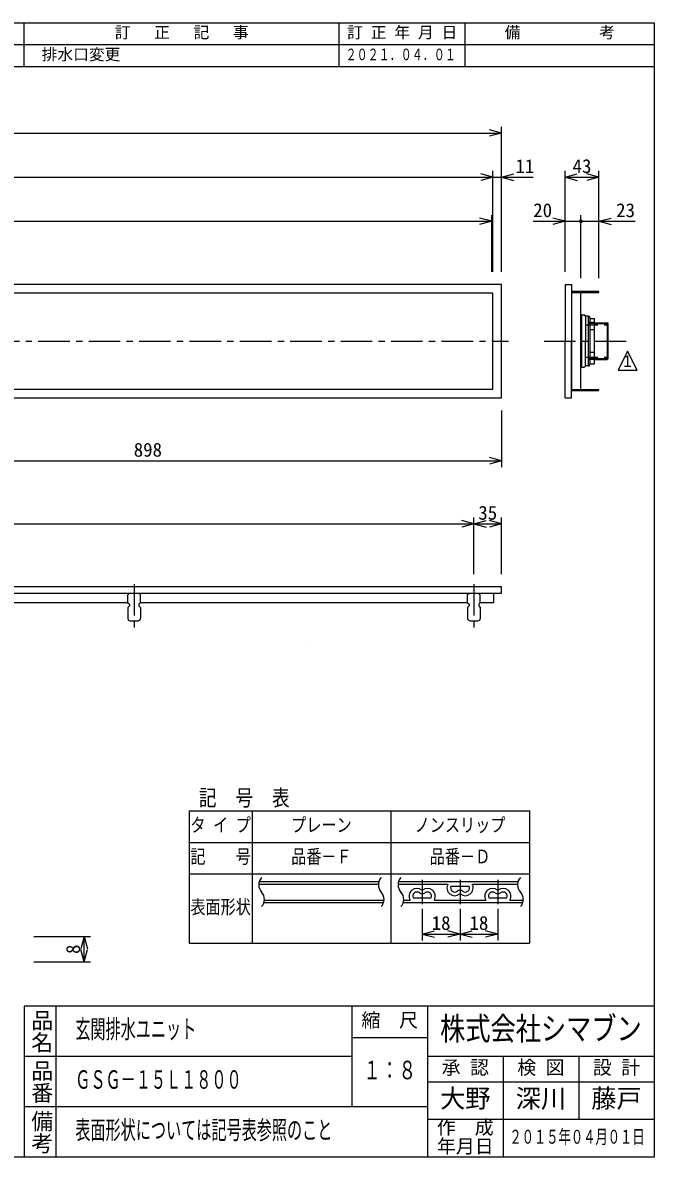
# Model space of a CAD drawing. Units: millimetres, scale not verified. Extents: x -1092 to 1092, y -744 to 696.
# Drawn here: x 290 to 1092, y -744 to 696 of the extents above; entities that cross this region are included whole.
import ezdxf
from ezdxf.enums import TextEntityAlignment as Align

# ---------------------------------------------------------------- set-up
doc = ezdxf.new("R2010")
doc.units = ezdxf.units.MM
doc.header["$LTSCALE"] = 8
doc.linetypes.add('CHAIN1', pattern=[8, 5, -1, 1, -1])
doc.linetypes.add('DASHED2', pattern=[3, 2, -1])
for name, color, linetype in [('0-0_計極細', 2, 'Continuous'), ('0-1_計細線', 3, 'Continuous'), ('0-5_寸法線', 7, 'Continuous'), ('0-7_枠細線', 5, 'Continuous'), ('0-8_枠中線', 5, 'Continuous'), ('1-5_寸法2', 7, 'Continuous')]:
    doc.layers.add(name, color=color, linetype=linetype)
doc.styles.add('@ＭＳ ゴシック', font='')
doc.styles.add('ＭＳ ゴシック', font='')
doc.styles.get('@ＭＳ ゴシック').set_extended_font_data('@MS Gothic')
doc.styles.get('ＭＳ ゴシック').set_extended_font_data('MS Gothic')

msp = doc.modelspace()

# ---------------------------------------------------------------- hatches: boundary and pattern name
at = {"layer": '0-5_寸法線'}
msp.add_hatch(color=256, dxfattribs=at).paths.add_polyline_path([(1001.119, 443.92, 1), (996.319, 443.92, 1)])

# ---------------------------------------------------------------- linework, layer by layer
at = {"layer": '0-0_計極細'}
for p, q in [((988.719, 353.62), (988.719, 354.82)), ((998.719, 353.62), (998.719, 354.82)), ((1000.719, 353.62), (1000.719, 354.82)), ((1002.719, 353.62), (1002.719, 354.82)), ((1004.719, 353.62), (1004.719, 354.82)), ((1018.719, 353.62), (1018.719, 354.82)), ((999.519, 325.12), (999.519, 258.72)), ((1015.919, 315.42), (1008.419, 315.42)), ((1008.419, 315.42), (1009.419, 314.42)), ((1014.919, 314.42), (1009.419, 314.42)), ((1015.919, 315.42), (1014.919, 314.42)), ((1015.919, 314.12), (1033.219, 314.12)), ((1032.219, 315.12), (1032.219, 268.72)), ((1008.419, 268.42), (1009.419, 269.42)), ((1015.919, 268.42), (1008.419, 268.42)), ((1014.919, 269.42), (1009.419, 269.42)), ((1015.919, 268.42), (1014.919, 269.42)), ((1015.919, 269.72), (1033.219, 269.72)), ((988.719, 229.02), (988.719, 230.22)), ((998.719, 229.02), (998.719, 230.22)), ((1000.719, 229.02), (1000.719, 230.22)), ((1002.719, 229.02), (1002.719, 230.22)), ((1004.719, 229.02), (1004.719, 230.22)), ((1018.719, 229.02), (1018.719, 230.22))]:
    msp.add_line(p, q, dxfattribs=at)
at = {"layer": '0-0_計極細', "linetype": 'DASHED2'}
for p, q in [((1004.419, 312.42), (1033.219, 312.42)), ((1004.419, 271.42), (1033.219, 271.42))]:
    msp.add_line(p, q, dxfattribs=at)
at = {"layer": '0-0_計極細', "linetype": 'CHAIN1'}
for p, q in [((-906.171, 291.92), (906.857, 291.92)), ((952.072, 291.92), (1063.892, 291.92)), ((431.5, -16.439), (431.5, -71.709)), ((863, -16.439), (863, -71.709))]:
    msp.add_line(p, q, dxfattribs=at)
at = {"layer": '0-1_計細線'}
for p, q in [((978.719, 363.92), (978.719, 291.92)), ((999.519, 325.12), (1002.919, 325.12)), ((1004.419, 323.62), (1004.419, 291.92)), ((1008.419, 323.42), (1004.419, 323.42)), ((1008.419, 260.22), (1008.419, 323.62)), ((1010.219, 321.82), (1010.219, 262.02)), ((1010.219, 320.67), (1015.919, 320.67)), ((1015.919, 263.17), (1015.919, 320.67)), ((1015.919, 306.295), (1010.219, 306.295)), ((1015.919, 315.12), (1032.219, 315.12)), ((978.719, 219.92), (978.719, 291.92)), ((986.719, 219.92), (986.719, 291.92)), ((1004.419, 260.22), (1004.419, 291.92)), ((1015.919, 277.545), (1010.219, 277.545)), ((1008.419, 260.42), (1004.419, 260.42)), ((1010.219, 263.17), (1015.919, 263.17)), ((1015.919, 268.72), (1032.219, 268.72)), ((1033.219, 269.72), (1032.219, 268.72)), ((999.519, 258.72), (1002.919, 258.72)), ((978.719, 219.92), (986.719, 219.92)), ((425.5, -28.08), (423.5, -30.08)), ((439.5, -30.08), (437.5, -28.08)), ((857, -28.08), (855, -30.08)), ((871, -30.08), (869, -28.08)), ((887.7, -28.08), (887.7, -40.08)), ((423.5, -40.08), (8, -40.08)), ((423.5, -40.08), (423.5, -30.08)), ((423.5, -40.08), (425.5, -42.08)), ((425.5, -42.08), (425.5, -44.08)), ((439.5, -40.08), (437.5, -42.08)), ((437.5, -42.08), (437.5, -44.08)), ((439.5, -40.08), (439.5, -30.08)), ((855, -40.08), (439.5, -40.08)), ((855, -40.08), (855, -30.08)), ((855, -40.08), (857, -42.08)), ((857, -42.08), (857, -44.08)), ((871, -40.08), (869, -42.08)), ((869, -42.08), (869, -44.08)), ((871, -40.08), (871, -30.08)), ((887.7, -40.08), (871, -40.08)), ((425.5, -44.08), (423.5, -46.08)), ((423.5, -46.08), (423.5, -60.08)), ((437.5, -44.08), (439.5, -46.08)), ((439.5, -46.08), (439.5, -60.08)), ((857, -44.08), (855, -46.08)), ((855, -46.08), (855, -60.08)), ((869, -44.08), (871, -46.08)), ((871, -46.08), (871, -60.08)), ((426.5, -63.08), (436.5, -63.08)), ((858, -63.08), (868, -63.08)), ((650.952, -94.869), (650.952, -94.867))]:
    msp.add_line(p, q, dxfattribs=at)
for points in [[(898, 219.92), (898, 363.92), (-898, 363.92), (-898, 219.92)], [(-887, 352.92), (-887, 230.92), (887, 230.92), (887, 352.92)], [(986.719, 354.82), (986.719, 353.62), (1021.719, 353.62), (1021.719, 354.82)], [(986.719, 353.62), (986.719, 230.22), (998.719, 230.22), (998.719, 353.62)], [(986.719, 230.22), (986.719, 229.02), (1021.719, 229.02), (1021.719, 230.22)], [(-898, -20.08), (-898, -28.08), (898, -28.08), (898, -20.08)]]:
    msp.add_lwpolyline(points, close=True, dxfattribs=at)
for points in [[(978.719, 363.92), (986.719, 363.92), (986.719, 291.92)], [(1033.219, 269.72), (1033.219, 314.12), (1032.219, 315.12)]]:
    msp.add_lwpolyline(points, dxfattribs=at)
for centre, radius, start, end in [((999.519, 325.92), 0.8, 180, 270), ((1002.919, 323.62), 1.5, 0, 90), ((1008.419, 321.82), 1.8, 0, 90), ((1002.919, 260.22), 1.5, 270, 360), ((1008.419, 262.02), 1.8, 270, 360), ((999.519, 257.92), 0.8, 90, 180), ((426.5, -60.08), 3, 180, 270), ((436.5, -60.08), 3, 270, 360), ((858, -60.08), 3, 180, 270), ((868, -60.08), 3, 270, 360)]:
    msp.add_arc(centre, radius, start, end, dxfattribs=at)
at = {"layer": '0-5_寸法線'}
for p, q in [((898, 379.92), (898, 563.92)), ((-898, 555.92), (898, 555.92)), ((898, 555.92), (882.545, 560.061)), ((898, 555.92), (882.545, 551.779)), ((887, 499.92), (871.545, 504.061)), ((887, 379.92), (887, 507.92)), ((898, 379.92), (898, 507.92)), ((898, 499.92), (913.455, 504.061)), ((978.719, 379.919), (978.719, 507.92)), ((978.719, 499.92), (994.174, 504.061)), ((1021.719, 499.92), (1006.264, 504.061)), ((1021.719, 372.819), (1021.719, 507.92)), ((-887, 499.92), (887, 499.92)), ((887, 499.92), (871.545, 495.779)), ((887, 499.92), (938, 499.92)), ((898, 499.92), (913.455, 495.779)), ((978.719, 499.92), (994.174, 495.779)), ((978.719, 499.92), (1021.719, 499.92)), ((1021.719, 499.92), (1006.264, 495.779)), ((885.5, 443.92), (870.045, 448.061)), ((885.5, 379.92), (885.5, 451.92)), ((978.719, 443.92), (963.264, 448.061)), ((978.719, 379.92), (978.719, 451.92)), ((998.719, 371.82), (998.719, 451.92)), ((1021.719, 371.82), (1021.719, 451.92)), ((1021.719, 443.92), (1037.173, 448.061)), ((-885.5, 443.92), (885.5, 443.92)), ((885.5, 443.92), (870.045, 439.779)), ((938.281, 443.92), (998.719, 443.92)), ((978.719, 443.92), (963.264, 439.779)), ((998.719, 443.92), (1067.518, 443.92)), ((1021.719, 443.92), (1037.173, 439.779)), ((898, 203.92), (898, 131.92)), ((898, 139.92), (882.545, 144.061)), ((0, 139.92), (898, 139.92)), ((898, 139.92), (882.545, 135.779)), ((-863, 59.92), (863, 59.92)), ((863, 59.92), (847.545, 64.061)), ((863, 59.92), (847.545, 55.779)), ((863, -4.08), (863, 67.92)), ((863, 59.92), (878.455, 64.061)), ((863, 59.92), (878.455, 55.779)), ((863, 59.92), (898, 59.92)), ((898, 59.92), (882.545, 64.061)), ((898, 59.92), (882.545, 55.779)), ((898, -4.08), (898, 67.92))]:
    msp.add_line(p, q, dxfattribs=at)
at = {"layer": '0-7_枠細線'}
for p, q in [((292, 640), (292, 696)), ((692, 640), (692, 696)), ((852, 640), (852, 696)), ((1092, 668), (236, 668)), ((1092, 640), (236, 640)), ((1058.156, 279.089), (1046.156, 255.089)), ((1070.156, 255.089), (1058.156, 279.089)), ((1046.156, 255.089), (1070.156, 255.089)), ((501.306, -304.272), (933.306, -304.272)), ((501.306, -304.272), (501.306, -472.272)), ((581.306, -304.272), (581.306, -472.272)), ((757.306, -304.272), (757.306, -472.272)), ((933.306, -304.272), (933.306, -472.272)), ((501.306, -344.272), (933.306, -344.272)), ((501.306, -384.272), (933.306, -384.272)), ((589.828, -397.201), (741.636, -397.201)), ((590.414, -394.001), (742.222, -394.001)), ((766.628, -397.201), (829.928, -397.201)), ((767.214, -394.001), (919.023, -394.001)), ((833.751, -399.868), (856.861, -399.868)), ((860.685, -397.201), (918.437, -397.201)), ((596.976, -417.468), (748.785, -417.468)), ((773.776, -417.468), (781.928, -417.468)), ((785.751, -414.801), (808.861, -414.801)), ((812.685, -417.468), (877.928, -417.468)), ((881.751, -414.801), (904.861, -414.801)), ((908.685, -417.468), (925.585, -417.468)), ((596.39, -420.668), (748.199, -420.668)), ((773.19, -420.668), (924.999, -420.668)), ((797.306, -428.668), (797.306, -468.668)), ((845.306, -428.668), (845.306, -468.668)), ((893.306, -428.668), (893.306, -468.668)), ((797.306, -460.668), (812.761, -456.527)), ((797.306, -460.668), (812.761, -464.809)), ((797.306, -460.668), (845.306, -460.668)), ((845.306, -460.668), (829.851, -456.527)), ((845.306, -460.668), (829.851, -464.809)), ((845.306, -460.668), (860.761, -456.527)), ((845.306, -460.668), (860.761, -464.809)), ((845.306, -460.668), (893.306, -460.668)), ((893.306, -460.668), (877.851, -456.527)), ((893.306, -460.668), (877.851, -464.809)), ((501.306, -472.272), (933.306, -472.272)), ((332, -552), (332, -744)), ((708, -552), (708, -680)), ((804, -552), (804, -744)), ((708, -592), (804, -592)), ((708, -616), (292, -616)), ((1092, -616), (804, -616)), ((900, -616), (900, -744)), ((996, -616), (996, -696)), ((804, -648), (1092, -648)), ((804, -680), (292, -680)), ((1092, -696), (804, -696))]:
    msp.add_line(p, q, dxfattribs=at)
at = {"layer": '0-7_枠細線', "linetype": 'CHAIN1'}
for p, q in [((797.306, -391.762), (797.306, -422.719)), ((845.306, -391.762), (845.306, -422.719)), ((893.306, -391.762), (893.306, -422.719))]:
    msp.add_line(p, q, dxfattribs=at)
at = {"layer": '0-7_枠細線'}
for centre, radius, start, end in [((603.545, -398.06), 13.745, 137.56163, 222.43837), ((755.354, -398.06), 13.745, 137.56163, 222.43837), ((780.346, -398.06), 13.745, 137.56163, 222.43837), ((932.155, -398.06), 13.745, 137.56163, 222.43837), ((790.639, -412.668), 9.947, 51.31781, 208.85363), ((803.973, -412.668), 9.947, 331.14637, 128.68219), ((838.639, -402.001), 9.947, 151.14637, 308.68219), ((838.639, -402.001), 5.333, 156.42182, 308.68219), ((851.973, -402.001), 9.947, 231.31781, 28.85363), ((851.973, -402.001), 5.333, 231.31781, 23.57818), ((886.639, -412.668), 9.947, 51.31781, 208.85363), ((899.973, -412.668), 9.947, 331.14637, 128.68219), ((583.258, -416.609), 13.745, 317.56163, 42.43837), ((735.067, -416.609), 13.745, 317.56163, 42.43837), ((760.059, -416.609), 13.745, 317.56163, 42.43837), ((790.639, -412.668), 5.333, 51.31781, 203.57818), ((797.306, -404.341), 5.333, 231.31781, 308.68219), ((797.306, -404.341), 0.72, 231.31781, 308.68219), ((803.973, -412.668), 5.333, 336.42182, 128.68219), ((845.306, -410.328), 5.333, 51.31781, 128.68219), ((845.306, -410.328), 0.72, 51.31781, 128.68219), ((886.639, -412.668), 5.333, 51.31781, 203.57818), ((893.306, -404.341), 5.333, 231.31781, 308.68219), ((893.306, -404.341), 0.72, 231.31781, 308.68219), ((899.973, -412.668), 5.333, 336.42182, 128.68219), ((911.868, -416.609), 13.745, 317.56163, 42.43837)]:
    msp.add_arc(centre, radius, start, end, dxfattribs=at)
at = {"layer": '0-8_枠中線'}
msp.add_lwpolyline([(-1092, -744), (-1092, 696), (1092, 696), (1092, -744)], close=True, dxfattribs=at)
msp.add_lwpolyline([(1092, -552), (292, -552), (292, -744)], dxfattribs=at)
at = {"layer": '1-5_寸法2'}
for p, q in [((304, -463.908), (376, -463.908)), ((368, -463.908), (363.859, -479.362)), ((368, -463.908), (372.141, -479.362)), ((368, -495.908), (368, -463.908)), ((368, -495.908), (363.859, -480.453)), ((368, -495.908), (372.141, -480.453)), ((304, -495.908), (376, -495.908))]:
    msp.add_line(p, q, dxfattribs=at)

# ---------------------------------------------------------------- texts
at = {"layer": '0-5_寸法線', "style": 'ＭＳ ゴシック'}
for s, p in [('11', (915.747, 499.92)), ('43', (988.219, 499.92)), ('20', (938.281, 443.92)), ('23', (1043.518, 443.92)), ('898', (431, 139.92)), ('35', (868.5, 59.92))]:
    msp.add_text(s, height=17.6, dxfattribs=at).set_placement(p, align=Align.BOTTOM_LEFT)
at = {"layer": '0-7_枠細線', "style": 'ＭＳ ゴシック'}
for s, height, p in [('訂\u3000 正\u3000 記\u3000 事', 14.66, (407, 672)), ('訂 正 年 月 日', 14.66, (702, 672)), ('備\u3000\u3000\u3000\u3000\u3000考', 14.66, (902, 672)), ('排水口変更', 14.66, (314.161, 644)), ('18', 17.6, (809.306, -460.668)), ('18', 17.6, (857.306, -460.668)), ('縮\u3000尺', 17.6, (720, -584)), ('検 図', 17.6, (918, -644)), ('設 計', 17.6, (1014, -644)), ('承 認', 17.6, (822, -644)), ('大野', 23.46, (820, -688)), ('深川', 23.46, (916, -688)), ('藤戸', 23.46, (1012, -688)), ('作\u3000成', 17.6, (816, -720)), ('年月日', 17.6, (816, -744))]:
    msp.add_text(s, height=height, dxfattribs=at).set_placement(p, align=Align.BOTTOM_LEFT)
for s, height, width, p in [('２０２１．０４．０１', 14.66, 0.7, (700, 644)), ('１', 14.66, 0.8, (1049.94, 254.598)), ('タ イ プ', 17.6, 0.8, (502.906, -336.272)), ('プレーン', 17.6, 0.8, (630.906, -336.272)), ('ノンスリップ', 17.6, 0.8, (787.706, -336.272)), ('記\u3000\u3000号', 17.6, 0.8, (502.906, -376.272)), ('品番－Ｆ', 17.6, 0.8, (630.906, -376.272)), ('品番－Ｄ', 17.6, 0.8, (806.906, -376.272)), ('表面形状', 17.6, 0.8, (502.906, -440.272)), ('株式会社シマブン', 29.33, 0.8, (820, -604)), ('玄関排水ユニット', 23.46, 0.6, (356.8, -600)), ('ＧＳＧ－１５Ｌ１８００', 23.46, 0.6, (356.8, -664)), ('１：８', 23.46, 0.7, (722.4, -652)), ('表面形状については記号表参照のこと', 23.46, 0.6, (356.8, -728)), ('２０１５年０４月０１日', 17.6, 0.65, (908, -732))]:
    msp.add_text(s, height=height, dxfattribs=dict(at, width=width)).set_placement(p, align=Align.BOTTOM_LEFT)
at = {"layer": '0-7_枠細線', "style": '@ＭＳ ゴシック'}
for s, p in [('品名', (298, -556)), ('品番', (298, -620)), ('備考', (298, -684))]:
    msp.add_text(s, height=20.53, rotation=270, dxfattribs=at).set_placement(p, align=Align.BOTTOM_LEFT)
at = {"layer": '0-7_枠細線', "insert": (513.745, -300.272), "char_height": 20.53, "attachment_point": 7, "style": 'ＭＳ ゴシック'}
msp.add_mtext('\\T2.07;\\W0.8;記号表', dxfattribs=at)
at = {"layer": '1-5_寸法2', "style": 'ＭＳ ゴシック'}
msp.add_text('8', height=17.6, rotation=90, dxfattribs=at).set_placement((368, -485.908), align=Align.BOTTOM_LEFT)

doc.saveas('drawing.dxf')
